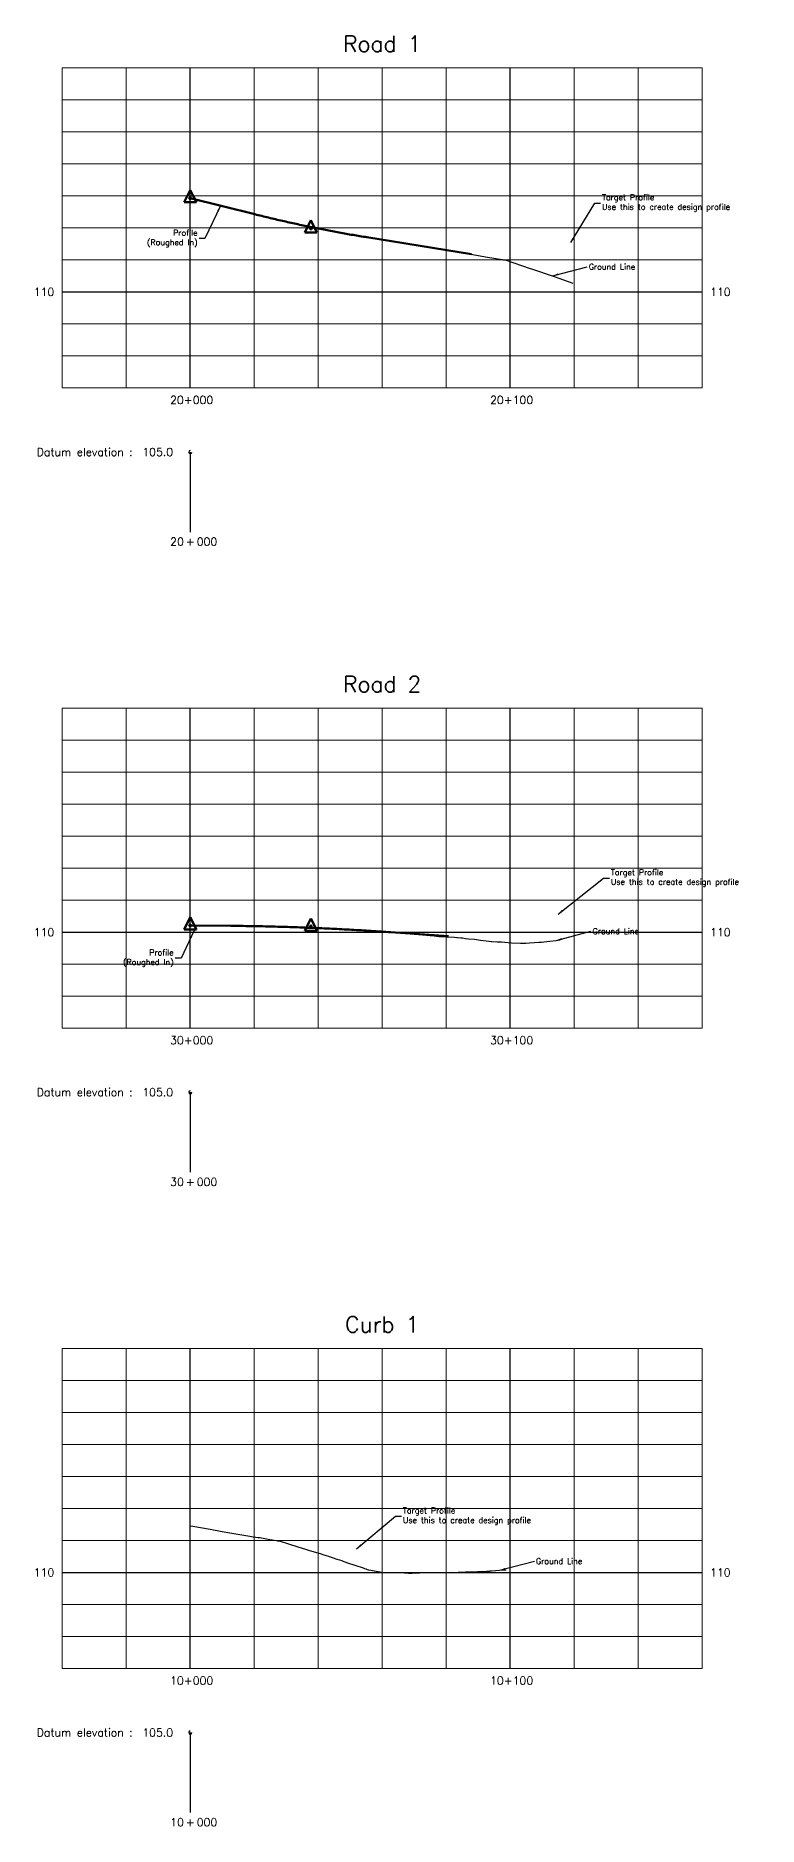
# Model space of a CAD drawing. Header units: metres. Extents: x 271 to 1209, y 128 to 817.
# Drawn here: x 984 to 1209, y 258 to 817 of the extents above; entities that cross this region are included whole.
import ezdxf
from ezdxf.enums import TextEntityAlignment as Align

# ---------------------------------------------------------------- set-up
doc = ezdxf.new("R2010")
doc.units = ezdxf.units.M
doc.layers.get('0').update_dxf_attribs({"linetype": 'CONTINUOUS'})
doc.layers.get('Defpoints').update_dxf_attribs({"linetype": 'CONTINUOUS'})
doc.layers.add('C-PROF', color=4, linetype='CONTINUOUS', lineweight=70)
doc.layers.add('C-SECT-GRID-MINR', color=251, linetype='CONTINUOUS', lineweight=13)
for name, color, linetype in [('C-PROF-EXST-GRND', 165, 'CONTINUOUS'), ('C-SECT-GRID-MAJR', 253, 'CONTINUOUS'), ('C-SECT-TEXT', 1, 'CONTINUOUS'), ('G-ANNO', 1, 'CONTINUOUS')]:
    doc.layers.add(name, color=color, linetype=linetype)
doc.styles.add('Existing 01.8 Anno', font='ROMANS.shx', dxfattribs={"height": 1.8})
doc.styles.get("Standard").update_dxf_attribs({"font": 'romans.shx'})
doc.dimstyles.new('Existing 1.8 Anno', dxfattribs={"dimtxt": 1.8, "dimasz": 1.8, "dimexe": 0.1, "dimexo": 0.1, "dimgap": 0.5, "dimtad": 0, "dimtih": 1, "dimtoh": 1, "dimdec": 3, "dimzin": 0, "dimdsep": 46, "dimtxsty": 'Existing 01.8 Anno', "dimcen": 0.1, "dimclrd": 256, "dimclre": 256, "dimclrt": 256, "dimaunit": 1, "dimadec": 4, "dimazin": 0, "dimtfac": 1, "dimtdec": 3, "dimtofl": 0, "dimtmove": 0, "dimatfit": 3, "dimfxl": 1, "dimtfillclr": 256, "dimtolj": 1, "dimtzin": 0, "dimlwd": -1, "dimlwe": -1, "dimarcsym": 0})

# ---------------------------------------------------------------- blocks, each defined once
blk = doc.blocks.new('rflprof')
blk.add_line((0, 0), (0, -25))
blk.add_arc((0, 0), 0.5, 90, 0)
blk.add_text('Datum elevation :', height=2.5).set_placement((-18, 0), align=Align.MIDDLE_RIGHT)
blk.add_text('+', height=2.5).set_placement((0, -28), align=Align.MIDDLE)
for tag, p in [('ELEV', (-15, 0)), ('STAL', (2, -28))]:
    blk.add_attdef(tag, text='', height=2.5).set_placement(p, align=Align.MIDDLE_LEFT)
at = {"flags": 1}
for tag, p in [('VEXAG', (-5, -4.17)), ('PTLAYER', (-5, -12.5)), ('PLAYER', (-5, -8.33)), ('FNAME', (-5, -16.67)), ('SCALE', (-5, -20.83)), ('DIRECTION', (-5, -25))]:
    blk.add_attdef(tag, text='', height=2.5, dxfattribs=at).set_placement(p, align=Align.RIGHT)
blk.add_attdef('STAH', text='', height=2.5).set_placement((-2, -28), align=Align.MIDDLE_RIGHT)
blk = doc.blocks.new('*U310')
at = {"layer": 'C-SECT-GRID-MAJR'}
for p, q in [((40, 0), (40, 100)), ((140, 0), (140, 100)), ((0, 30), (200, 30))]:
    blk.add_line(p, q, dxfattribs=at)
at = {"layer": 'C-SECT-GRID-MINR'}
for p, q in [((0, 100), (200, 100)), ((0, 0), (0, 100)), ((20, 0), (20, 100)), ((40, 0), (40, 100)), ((60, 0), (60, 100)), ((80, 0), (80, 100)), ((100, 0), (100, 100)), ((120, 0), (120, 100)), ((140, 0), (140, 100)), ((160, 0), (160, 100)), ((180, 0), (180, 100)), ((200, 0), (200, 100)), ((0, 90), (200, 90)), ((0, 80), (200, 80)), ((0, 70), (200, 70)), ((0, 60), (200, 60)), ((0, 50), (200, 50)), ((0, 40), (200, 40)), ((0, 30), (200, 30)), ((0, 20), (200, 20)), ((0, 10), (200, 10)), ((0, 0), (200, 0))]:
    blk.add_line(p, q, dxfattribs=at)
at = {"layer": 'C-SECT-TEXT'}
blk.add_text('Road 1', height=5, dxfattribs=at).set_placement((100, 105), align=Align.CENTER)
blk.add_text('110', height=2.5, dxfattribs=at).set_placement((-2.5, 30), align=Align.MIDDLE_RIGHT)
blk.add_text('110', height=2.5, dxfattribs=at).set_placement((202.5, 30), align=Align.MIDDLE_LEFT)
for s, p in [('20+000', (33.69, -5)), ('20+100', (133.69, -5))]:
    blk.add_text(s, height=2.5, dxfattribs=at).set_placement(p)
blk = doc.blocks.new('*U311')
at = {"layer": 'C-SECT-GRID-MAJR'}
for p, q in [((40, 0), (40, 100)), ((140, 0), (140, 100)), ((0, 30), (200, 30))]:
    blk.add_line(p, q, dxfattribs=at)
at = {"layer": 'C-SECT-GRID-MINR'}
for p, q in [((0, 100), (200, 100)), ((0, 0), (0, 100)), ((20, 0), (20, 100)), ((40, 0), (40, 100)), ((60, 0), (60, 100)), ((80, 0), (80, 100)), ((100, 0), (100, 100)), ((120, 0), (120, 100)), ((140, 0), (140, 100)), ((160, 0), (160, 100)), ((180, 0), (180, 100)), ((200, 0), (200, 100)), ((0, 90), (200, 90)), ((0, 80), (200, 80)), ((0, 70), (200, 70)), ((0, 60), (200, 60)), ((0, 50), (200, 50)), ((0, 40), (200, 40)), ((0, 30), (200, 30)), ((0, 20), (200, 20)), ((0, 10), (200, 10)), ((0, 0), (200, 0))]:
    blk.add_line(p, q, dxfattribs=at)
at = {"layer": 'C-SECT-TEXT'}
blk.add_text('Curb 1', height=5, dxfattribs=at).set_placement((100, 105), align=Align.CENTER)
blk.add_text('110', height=2.5, dxfattribs=at).set_placement((-2.5, 30), align=Align.MIDDLE_RIGHT)
blk.add_text('110', height=2.5, dxfattribs=at).set_placement((202.5, 30), align=Align.MIDDLE_LEFT)
for s, p in [('10+000', (33.69, -5)), ('10+100', (133.69, -5))]:
    blk.add_text(s, height=2.5, dxfattribs=at).set_placement(p)
blk = doc.blocks.new('*U313')
at = {"layer": 'C-SECT-GRID-MAJR'}
for p, q in [((40, 0), (40, 100)), ((140, 0), (140, 100)), ((0, 30), (200, 30))]:
    blk.add_line(p, q, dxfattribs=at)
at = {"layer": 'C-SECT-GRID-MINR'}
for p, q in [((0, 100), (200, 100)), ((0, 0), (0, 100)), ((20, 0), (20, 100)), ((40, 0), (40, 100)), ((60, 0), (60, 100)), ((80, 0), (80, 100)), ((100, 0), (100, 100)), ((120, 0), (120, 100)), ((140, 0), (140, 100)), ((160, 0), (160, 100)), ((180, 0), (180, 100)), ((200, 0), (200, 100)), ((0, 90), (200, 90)), ((0, 80), (200, 80)), ((0, 70), (200, 70)), ((0, 60), (200, 60)), ((0, 50), (200, 50)), ((0, 40), (200, 40)), ((0, 30), (200, 30)), ((0, 20), (200, 20)), ((0, 10), (200, 10)), ((0, 0), (200, 0))]:
    blk.add_line(p, q, dxfattribs=at)
at = {"layer": 'C-SECT-TEXT'}
blk.add_text('Road 2', height=5, dxfattribs=at).set_placement((100, 105), align=Align.CENTER)
blk.add_text('110', height=2.5, dxfattribs=at).set_placement((-2.5, 30), align=Align.MIDDLE_RIGHT)
blk.add_text('110', height=2.5, dxfattribs=at).set_placement((202.5, 30), align=Align.MIDDLE_LEFT)
for s, p in [('30+000', (33.69, -5)), ('30+100', (133.69, -5))]:
    blk.add_text(s, height=2.5, dxfattribs=at).set_placement(p)
blk = doc.blocks.new('PVI2')
for p, q in [((0, 0.1), (-0.075, -0.05)), ((0.075, -0.05), (0, 0.1)), ((-0.075, -0.05), (0.075, -0.05))]:
    blk.add_line(p, q)
blk.add_circle((0, 0), 0.0125)
at = {"flags": 1}
for tag, p in [('K', (0, -0.005)), ('LENGTH', (0, -0.033))]:
    blk.add_attdef(tag, text='', height=0.01, dxfattribs=at).set_placement(p, align=Align.CENTER)

msp = doc.modelspace()

# ---------------------------------------------------------------- linework, layer by layer
at = {"layer": 'C-PROF'}
for p, q in [((1031.87, 766.77), (1052.05, 761.72)), ((1087.05, 754.55), (1119.81, 749.31)), ((1031.87, 539.6), (1044.58, 539.47)), ((1094.58, 537.47), (1112.59, 536.21))]:
    msp.add_line(p, q, dxfattribs=at)
for points in [[(1052.05, 761.72), (1052.59, 761.59), (1053.13, 761.45), (1053.66, 761.32), (1054.2, 761.19), (1054.74, 761.06), (1055.28, 760.93), (1055.82, 760.8), (1056.36, 760.67), (1056.89, 760.54), (1057.43, 760.41), (1057.97, 760.29), (1058.51, 760.16), (1059.05, 760.04), (1059.59, 759.91), (1060.13, 759.79), (1060.66, 759.66), (1061.2, 759.54), (1061.74, 759.42), (1062.28, 759.3), (1062.82, 759.18), (1063.36, 759.06), (1063.89, 758.94), (1064.43, 758.82), (1064.97, 758.71), (1065.51, 758.59), (1066.05, 758.47), (1066.59, 758.36), (1067.13, 758.25), (1067.66, 758.13), (1068.2, 758.02), (1068.74, 757.91), (1069.28, 757.8), (1069.82, 757.69), (1070.36, 757.58), (1070.89, 757.47), (1071.43, 757.36), (1071.97, 757.25), (1072.51, 757.15), (1073.05, 757.04), (1073.59, 756.93), (1074.13, 756.83), (1074.66, 756.73), (1075.2, 756.62), (1075.74, 756.52), (1076.28, 756.42), (1076.82, 756.32), (1077.36, 756.22), (1077.89, 756.12), (1078.43, 756.02), (1078.97, 755.92), (1079.51, 755.83), (1080.05, 755.73), (1080.59, 755.63), (1081.13, 755.54), (1081.66, 755.45), (1082.2, 755.35), (1082.74, 755.26), (1083.28, 755.17), (1083.82, 755.08), (1084.36, 754.99), (1084.89, 754.9), (1085.43, 754.81), (1085.97, 754.72), (1086.51, 754.63), (1087.05, 754.55)], [(1044.58, 539.47), (1045.35, 539.47), (1046.12, 539.46), (1046.89, 539.45), (1047.66, 539.44), (1048.43, 539.43), (1049.2, 539.41), (1049.97, 539.4), (1050.74, 539.39), (1051.5, 539.38), (1052.27, 539.36), (1053.04, 539.35), (1053.81, 539.33), (1054.58, 539.31), (1055.35, 539.3), (1056.12, 539.28), (1056.89, 539.26), (1057.66, 539.24), (1058.43, 539.22), (1059.2, 539.2), (1059.97, 539.18), (1060.74, 539.16), (1061.5, 539.13), (1062.27, 539.11), (1063.04, 539.08), (1063.81, 539.06), (1064.58, 539.03), (1065.35, 539.01), (1066.12, 538.98), (1066.89, 538.95), (1067.66, 538.92), (1068.43, 538.89), (1069.2, 538.86), (1069.97, 538.83), (1070.74, 538.8), (1071.5, 538.77), (1072.27, 538.74), (1073.04, 538.7), (1073.81, 538.67), (1074.58, 538.63), (1075.35, 538.6), (1076.12, 538.56), (1076.89, 538.52), (1077.66, 538.49), (1078.43, 538.45), (1079.2, 538.41), (1079.97, 538.37), (1080.74, 538.33), (1081.5, 538.29), (1082.27, 538.24), (1083.04, 538.2), (1083.81, 538.16), (1084.58, 538.11), (1085.35, 538.07), (1086.12, 538.02), (1086.89, 537.98), (1087.66, 537.93), (1088.43, 537.88), (1089.2, 537.83), (1089.97, 537.78), (1090.74, 537.73), (1091.5, 537.68), (1092.27, 537.63), (1093.04, 537.58), (1093.81, 537.53), (1094.58, 537.47)]]:
    msp.add_lwpolyline(points, dxfattribs=at)
at = {"layer": 'C-PROF-EXST-GRND', "flags": 128}
for points in [[(1031.87, 766.69), (1043.41, 763.86), (1046.22, 763.19), (1050.31, 762.21), (1059.7, 759.96), (1069.97, 757.48), (1070.01, 757.47), (1070.13, 757.47), (1071.59, 757.23), (1071.59, 757.23), (1077.82, 756.2), (1084.9, 755.05), (1089.15, 754.37), (1096.36, 753.14), (1098.2, 752.83), (1108.42, 751.08), (1111.51, 750.58), (1113.29, 750.29), (1116.12, 749.85), (1124.81, 748.33), (1129.34, 747.55), (1129.55, 747.51), (1129.56, 747.51), (1129.98, 747.48), (1130.09, 747.47), (1130.27, 747.46), (1138.12, 744.8), (1138.54, 744.66), (1145.67, 742.3), (1151.42, 740.21)], [(1031.87, 539.63), (1031.91, 539.62), (1032.37, 539.63), (1033.83, 539.58), (1035.31, 539.52), (1035.91, 539.53), (1036.51, 539.54), (1036.95, 539.56), (1037.41, 539.59), (1038.85, 539.54), (1040.3, 539.48), (1040.57, 539.49), (1040.84, 539.5), (1041.68, 539.5), (1042.52, 539.5), (1044.84, 539.46), (1047.2, 539.38), (1047.5, 539.38), (1047.8, 539.38), (1048.66, 539.38), (1049.51, 539.37), (1050.01, 539.36), (1050.51, 539.37), (1053.3, 539.33), (1056.13, 539.24), (1056.59, 539.23), (1057.06, 539.24), (1059.02, 539.19), (1061.02, 539.11), (1061.36, 539.11), (1062.93, 539.06), (1064.51, 538.99), (1064.67, 538.99), (1064.83, 538.99), (1064.91, 538.98), (1064.99, 538.98), (1065.15, 538.98), (1068.34, 538.88), (1071.64, 538.73), (1071.81, 538.72), (1071.98, 538.71), (1075.34, 538.57), (1075.52, 538.56), (1078.97, 538.46), (1082.53, 538.28), (1082.7, 538.26), (1082.86, 538.25), (1086.67, 538.02), (1090.71, 537.7), (1090.77, 537.69), (1090.84, 537.68), (1090.89, 537.68), (1090.94, 537.67), (1093.16, 537.55), (1093.71, 537.51), (1093.71, 537.51), (1094.27, 537.48), (1094.54, 537.48), (1095.08, 537.47), (1096.08, 537.47), (1096.22, 537.47), (1097.48, 537.4), (1097.5, 537.4), (1097.52, 537.4), (1098.37, 537.31), (1099.21, 537.23), (1099.3, 537.22), (1099.41, 537.21), (1100.66, 537.02), (1101.87, 536.86), (1104.46, 536.6), (1108.12, 536.3), (1108.82, 536.24), (1109.61, 536.15), (1112.05, 536), (1114.43, 535.93), (1115.22, 535.82), (1115.45, 535.79), (1116.43, 535.68), (1116.92, 535.67), (1117.9, 535.55), (1118.86, 535.45), (1120.68, 535.33), (1122.59, 535.02), (1124.36, 534.77), (1125.98, 534.58), (1126.11, 534.57), (1127.78, 534.44), (1128.49, 534.46), (1129.2, 534.47), (1132.25, 534.18), (1135.1, 534.01), (1136.74, 534.06), (1137.89, 534.12), (1140.85, 534.36), (1141.61, 534.4), (1142.35, 534.42), (1144.25, 534.63), (1146.28, 534.91), (1147.49, 535.07)], [(1031.87, 352.03), (1032.71, 351.9), (1038.07, 350.96), (1041.8, 350.32), (1044.28, 349.89), (1050.48, 348.82), (1051.53, 348.64), (1052.39, 348.52), (1053.09, 348.43), (1053.6, 348.36), (1056.69, 347.82), (1058.81, 347.47), (1059.09, 347.38), (1059.24, 347.37), (1059.66, 347.37), (1062.89, 346.3), (1067.12, 344.99), (1067.61, 344.84), (1068.16, 344.67), (1069.1, 344.37), (1072.52, 343.39), (1073.67, 343.03), (1075.05, 342.56), (1075.3, 342.48), (1075.3, 342.48), (1076.25, 342.16), (1077.68, 341.66), (1078.49, 341.41), (1079.21, 341.19), (1079.33, 341.15), (1080.17, 340.84), (1080.98, 340.54), (1083.35, 339.76), (1083.35, 339.76), (1085.92, 338.92), (1086.17, 338.82), (1086.38, 338.74), (1086.75, 338.6), (1087.2, 338.43), (1087.46, 338.34), (1087.54, 338.31), (1087.65, 338.28), (1090.64, 337.79), (1091.74, 337.58), (1092.32, 337.49), (1092.61, 337.47), (1093.64, 337.46), (1093.7, 337.46), (1094.1, 337.45), (1095.04, 337.43), (1095.9, 337.43), (1095.93, 337.43), (1098.81, 337.36), (1098.83, 337.36), (1098.86, 337.35), (1100.13, 337.3), (1100.13, 337.3), (1101.21, 337.29), (1103.54, 337.33), (1105.77, 337.43), (1106.14, 337.45), (1106.21, 337.45), (1106.89, 337.47), (1107.74, 337.48), (1107.9, 337.49), (1109.86, 337.51), (1110.78, 337.52), (1112.3, 337.5), (1112.7, 337.49), (1113.91, 337.53), (1113.94, 337.53), (1113.97, 337.52), (1115.63, 337.56), (1117.89, 337.68), (1117.95, 337.68), (1118.01, 337.68), (1118.39, 337.68), (1121.79, 337.81), (1124.48, 337.88), (1125.49, 337.93), (1125.61, 337.94), (1125.74, 337.94), (1125.9, 337.95), (1126.06, 337.97), (1128.58, 338.15), (1130.57, 338.27)]]:
    msp.add_lwpolyline(points, dxfattribs=at)

# ---------------------------------------------------------------- block references
for name, p in [('*U310', (991.87, 707.47)), ('*U313', (991.87, 507.47)), ('*U311', (991.87, 307.47))]:
    msp.add_blockref(name, p)
at = {"layer": 'C-PROF', "xscale": 25.4, "yscale": 25.4, "zscale": 25.4}
for p in [(1031.87, 766.77), (1069.55, 757.35), (1031.87, 539.6), (1069.58, 539.22)]:
    msp.add_blockref('PVI2', p, dxfattribs=at)
at = {"layer": 'Defpoints'}
for p, values in [((1031.87, 687.47), {'STAH': '20', 'STAL': '000', 'ELEV': '105.0'}), ((1031.87, 487.47), {'STAH': '30', 'STAL': '000', 'ELEV': '105.0'}), ((1031.87, 287.47), {'STAH': '10', 'STAL': '000', 'ELEV': '105.0'})]:
    msp.add_blockref('rflprof', p, dxfattribs=at).add_auto_attribs(values)

# ---------------------------------------------------------------- texts
at = {"layer": 'G-ANNO', "char_height": 1.8, "style": 'Existing 01.8 Anno'}
for s, insert, attachment_point in [('\\A1;Target Profile\\PUse this to create design profile', (1160.58, 765.22), 4), ('\\A1;Profile\\P(Roughed In)', (1034.16, 754.16), 6), ('\\A1;Ground Line', (1156.45, 745.34), 4), ('\\A1;Target Profile\\PUse this to create design profile', (1163.37, 554.38), 4), ('\\A1;Ground Line', (1157.63, 537.77), 4), ('\\A1;Profile\\P(Roughed In)', (1026.68, 529.34), 6), ('\\A1;Target Profile\\PUse this to create design profile', (1098.35, 355.02), 4), ('\\A1;Ground Line', (1139.92, 341.01), 4)]:
    msp.add_mtext(s, dxfattribs=dict(at, insert=insert, attachment_point=attachment_point))

# ---------------------------------------------------------------- leaders
at = {"layer": 'G-ANNO', "annotation_type": 0, "has_hookline": 1}
for points, hookline_direction, text_width in [([(1041.32, 764.4), (1036.46, 754.16), (1034.66, 754.16)], 1, 17.31), ([(1150.87, 752.88), (1158.28, 765.22), (1160.08, 765.22)], 0, 46.03), ([(1145.11, 742.49), (1155.95, 745.34)], 0, 16.03), ([(1146.87, 543.14), (1161.07, 554.38), (1162.87, 554.38)], 0, 46.03), ([(1033.83, 539.58), (1028.98, 529.34), (1027.18, 529.34)], 1, 17.31), ([(1146.28, 534.91), (1157.13, 537.77)], 0, 16.03), ([(1083.87, 344.91), (1096.05, 355.02), (1097.85, 355.02)], 0, 46.03), ([(1128.58, 338.15), (1139.42, 341.01)], 0, 16.03)]:
    msp.add_leader(points, dimstyle='Existing 1.8 Anno', override={"dimscale": 0, "dimaunit": 0}, dxfattribs=dict(at, hookline_direction=hookline_direction, text_width=text_width))

doc.saveas('drawing.dxf')
